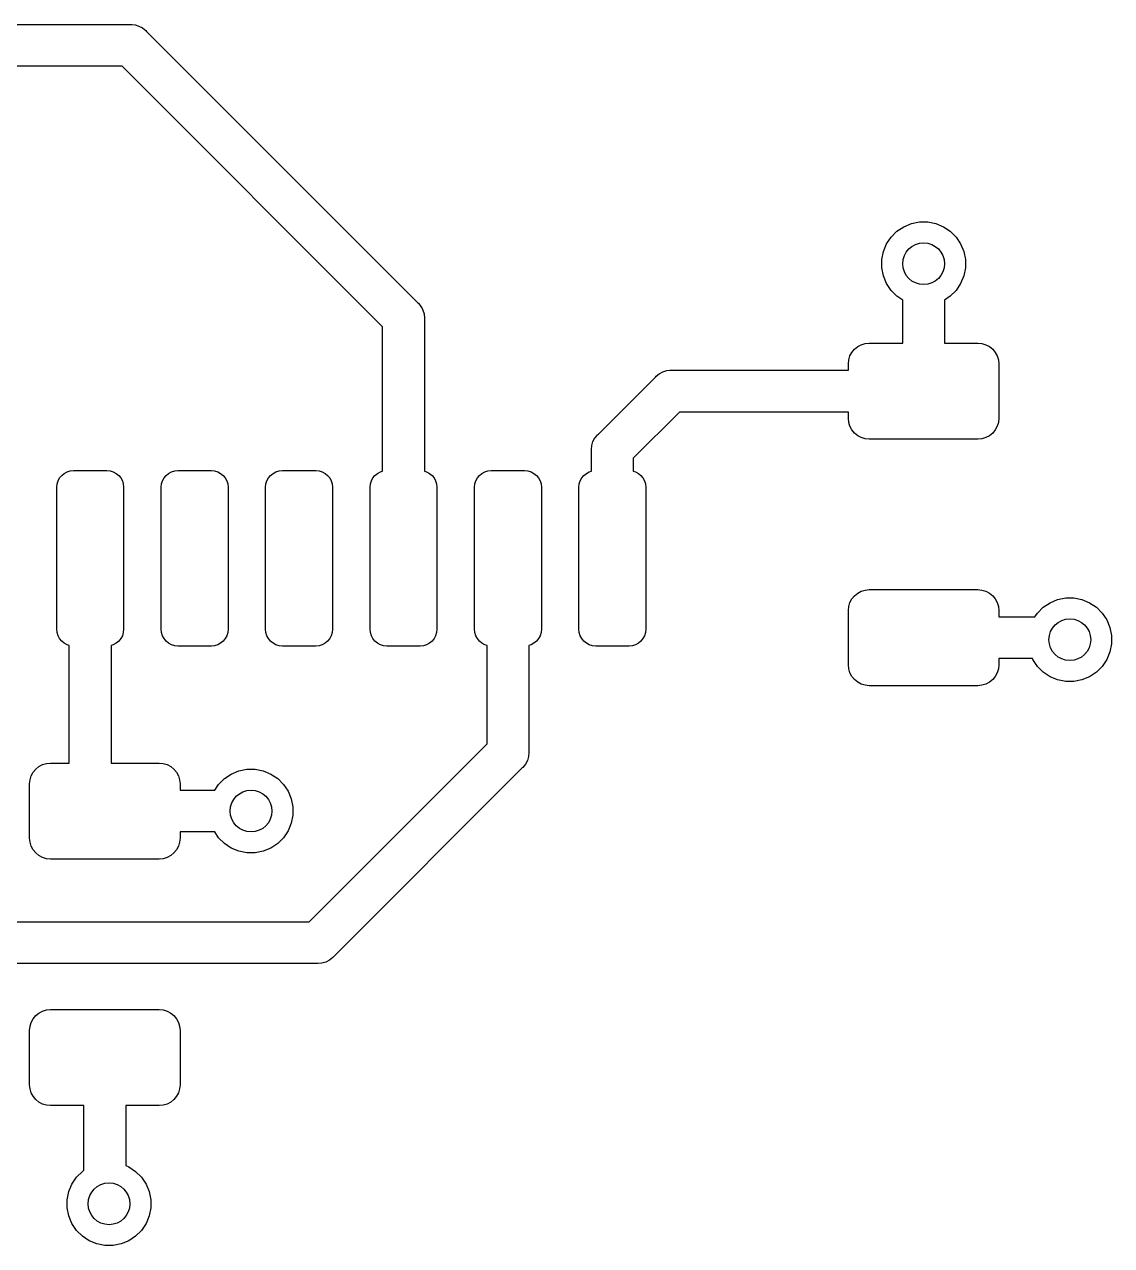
# Model space of a CAD drawing. Extents: x -3.6 to 94.4, y -84.3 to 13.7.
# Drawn here: x 81.36 to 94.38, y -81.75 to -67.14 of the extents above; entities that cross this region are included whole.
import ezdxf

# ---------------------------------------------------------------- set-up
doc = ezdxf.new("R2010")
doc.units = 0
doc.layers.add('BLACK', color=7, linetype='CONTINUOUS')

msp = doc.modelspace()

# ---------------------------------------------------------------- linework, layer by layer
at = {"layer": 'BLACK', "linetype": 'CONTINUOUS'}
for p, q in [((76.8, -67.1375), (82.6252, -67.1375)), ((82.6252, -67.1375), (82.6375, -67.1363)), ((82.6375, -67.1363), (82.6498, -67.1375)), ((82.6498, -67.1375), (82.6865, -67.1411)), ((82.6865, -67.1411), (82.7336, -67.1554)), ((82.7336, -67.1554), (82.7771, -67.1786)), ((82.7771, -67.1786), (82.8151, -67.2099)), ((82.8151, -67.2099), (82.823, -67.2194)), ((82.823, -67.2194), (86.0681, -70.4645)), ((82.5339, -67.6375), (76.8, -67.6375)), ((85.65, -70.7536), (82.5339, -67.6375)), ((91.8063, -69.6116), (91.8882, -69.5569)), ((91.8882, -69.5569), (91.9792, -69.5192)), ((91.9792, -69.5192), (92.0758, -69.5)), ((92.0758, -69.5), (92.1742, -69.5)), ((92.1742, -69.5), (92.2708, -69.5192)), ((92.2708, -69.5192), (92.3618, -69.5569)), ((92.3618, -69.5569), (92.4437, -69.6116)), ((91.6819, -69.7632), (91.7366, -69.6813)), ((91.7366, -69.6813), (91.8063, -69.6116)), ((92.4437, -69.6116), (92.5134, -69.6813)), ((92.5134, -69.6813), (92.5681, -69.7632)), ((91.6442, -69.8542), (91.6819, -69.7632)), ((92.5681, -69.7632), (92.6058, -69.8542)), ((91.625, -69.9508), (91.6442, -69.8542)), ((91.625, -70.0492), (91.625, -69.9508)), ((92.6058, -69.8542), (92.625, -69.9508)), ((92.625, -69.9508), (92.625, -70.0492)), ((91.6442, -70.1458), (91.625, -70.0492)), ((92.625, -70.0492), (92.6058, -70.1458)), ((91.6819, -70.2368), (91.6442, -70.1458)), ((91.7366, -70.3187), (91.6819, -70.2368)), ((92.5681, -70.2368), (92.5134, -70.3187)), ((92.6058, -70.1458), (92.5681, -70.2368)), ((91.8063, -70.3884), (91.7366, -70.3187)), ((91.875, -70.4343), (91.8063, -70.3884)), ((91.875, -70.95), (91.875, -70.4343)), ((92.4437, -70.3884), (92.375, -70.4343)), ((92.375, -70.4343), (92.375, -70.95)), ((92.5134, -70.3187), (92.4437, -70.3884)), ((86.0681, -70.4645), (86.0776, -70.4724)), ((86.0776, -70.4724), (86.1089, -70.5104)), ((86.1089, -70.5104), (86.1233, -70.5375)), ((86.1233, -70.5375), (86.1321, -70.5539)), ((86.1321, -70.5539), (86.1464, -70.601)), ((86.1464, -70.601), (86.1512, -70.65)), ((86.1512, -70.65), (86.15, -70.6623)), ((86.15, -70.6623), (86.15, -72.4822)), ((85.65, -72.4822), (85.65, -70.7536)), ((91.2982, -71.0232), (91.3361, -70.9921)), ((91.3361, -70.9921), (91.3793, -70.969)), ((91.3793, -70.969), (91.4262, -70.9548)), ((91.4262, -70.9548), (91.475, -70.95)), ((91.475, -70.95), (91.875, -70.95)), ((92.375, -70.95), (92.775, -70.95)), ((92.775, -70.95), (92.8238, -70.9548)), ((92.8238, -70.9548), (92.8707, -70.969)), ((92.8707, -70.969), (92.9139, -70.9921)), ((92.9139, -70.9921), (92.9518, -71.0232)), ((91.225, -71.2), (91.2298, -71.1512)), ((91.2298, -71.1512), (91.244, -71.1043)), ((91.244, -71.1043), (91.2671, -71.0611)), ((91.2671, -71.0611), (91.2982, -71.0232)), ((92.9518, -71.0232), (92.9829, -71.0611)), ((92.9829, -71.0611), (93.006, -71.1043)), ((93.006, -71.1043), (93.0202, -71.1512)), ((93.0202, -71.1512), (93.025, -71.2)), ((88.9604, -71.3161), (89.0039, -71.2929)), ((89.0039, -71.2929), (89.051, -71.2786)), ((89.051, -71.2786), (89.0877, -71.275)), ((89.0877, -71.275), (89.1, -71.2738)), ((89.0877, -71.275), (89.0877, -71.275)), ((89.1, -71.2738), (89.1123, -71.275)), ((89.1123, -71.275), (91.225, -71.275)), ((91.225, -71.275), (91.225, -71.2)), ((93.025, -71.2), (93.025, -71.85)), ((88.2319, -72.0395), (88.9145, -71.3569)), ((88.9145, -71.3569), (88.9224, -71.3474)), ((88.9224, -71.3474), (88.9604, -71.3161)), ((89.2036, -71.775), (88.65, -72.3286)), ((91.225, -71.775), (89.2036, -71.775)), ((91.225, -71.85), (91.225, -71.775)), ((91.2298, -71.8988), (91.225, -71.85)), ((91.244, -71.9457), (91.2298, -71.8988)), ((93.0202, -71.8988), (93.006, -71.9457)), ((93.025, -71.85), (93.0202, -71.8988)), ((88.2224, -72.0474), (88.2319, -72.0395)), ((91.2671, -71.9889), (91.244, -71.9457)), ((91.2982, -72.0268), (91.2671, -71.9889)), ((91.3361, -72.0579), (91.2982, -72.0268)), ((92.9518, -72.0268), (92.9139, -72.0579)), ((92.9829, -71.9889), (92.9518, -72.0268)), ((93.006, -71.9457), (92.9829, -71.9889)), ((88.1488, -72.225), (88.1536, -72.176)), ((88.1536, -72.176), (88.1679, -72.1289)), ((88.1679, -72.1289), (88.1911, -72.0854)), ((88.1911, -72.0854), (88.1961, -72.0793)), ((88.1961, -72.0793), (88.2224, -72.0474)), ((91.3793, -72.081), (91.3361, -72.0579)), ((91.4262, -72.0952), (91.3793, -72.081)), ((91.475, -72.1), (91.4262, -72.0952)), ((92.775, -72.1), (91.475, -72.1)), ((92.8238, -72.0952), (92.775, -72.1)), ((92.8707, -72.081), (92.8238, -72.0952)), ((92.9139, -72.0579), (92.8707, -72.081)), ((88.15, -72.2373), (88.1488, -72.225)), ((88.15, -72.4822), (88.15, -72.2373)), ((88.65, -72.3286), (88.65, -72.4822)), ((81.8735, -72.4902), (81.911, -72.4788)), ((81.911, -72.4788), (81.95, -72.475)), ((81.95, -72.475), (82.35, -72.475)), ((82.35, -72.475), (82.389, -72.4788)), ((82.389, -72.4788), (82.4265, -72.4902)), ((83.1235, -72.4902), (83.161, -72.4788)), ((83.161, -72.4788), (83.2, -72.475)), ((83.2, -72.475), (83.6, -72.475)), ((83.6, -72.475), (83.639, -72.4788)), ((83.639, -72.4788), (83.6765, -72.4902)), ((84.3735, -72.4902), (84.411, -72.4788)), ((84.411, -72.4788), (84.45, -72.475)), ((84.45, -72.475), (84.85, -72.475)), ((84.85, -72.475), (84.889, -72.4788)), ((84.889, -72.4788), (84.9265, -72.4902)), ((85.6235, -72.4902), (85.65, -72.4822)), ((86.15, -72.4822), (86.1765, -72.4902)), ((86.8735, -72.4902), (86.911, -72.4788)), ((86.911, -72.4788), (86.95, -72.475)), ((86.95, -72.475), (87.35, -72.475)), ((87.35, -72.475), (87.389, -72.4788)), ((87.389, -72.4788), (87.4265, -72.4902)), ((88.1235, -72.4902), (88.15, -72.4822)), ((88.65, -72.4822), (88.6765, -72.4902)), ((81.7538, -72.636), (81.7652, -72.5985)), ((81.7652, -72.5985), (81.7837, -72.5639)), ((81.7837, -72.5639), (81.8086, -72.5336)), ((81.8086, -72.5336), (81.8389, -72.5087)), ((81.8389, -72.5087), (81.8735, -72.4902)), ((82.4265, -72.4902), (82.4611, -72.5087)), ((82.4611, -72.5087), (82.4914, -72.5336)), ((82.4914, -72.5336), (82.5163, -72.5639)), ((82.5163, -72.5639), (82.5348, -72.5985)), ((82.5348, -72.5985), (82.5462, -72.636)), ((83.0038, -72.636), (83.0152, -72.5985)), ((83.0152, -72.5985), (83.0337, -72.5639)), ((83.0337, -72.5639), (83.0586, -72.5336)), ((83.0586, -72.5336), (83.0889, -72.5087)), ((83.0889, -72.5087), (83.1235, -72.4902)), ((83.6765, -72.4902), (83.7111, -72.5087)), ((83.7111, -72.5087), (83.7414, -72.5336)), ((83.7414, -72.5336), (83.7663, -72.5639)), ((83.7663, -72.5639), (83.7848, -72.5985)), ((83.7848, -72.5985), (83.7962, -72.636)), ((84.2538, -72.636), (84.2652, -72.5985)), ((84.2652, -72.5985), (84.2837, -72.5639)), ((84.2837, -72.5639), (84.3086, -72.5336)), ((84.3086, -72.5336), (84.3389, -72.5087)), ((84.3389, -72.5087), (84.3735, -72.4902)), ((84.9265, -72.4902), (84.9611, -72.5087)), ((84.9611, -72.5087), (84.9914, -72.5336)), ((84.9914, -72.5336), (85.0163, -72.5639)), ((85.0163, -72.5639), (85.0348, -72.5985)), ((85.0348, -72.5985), (85.0462, -72.636)), ((85.5038, -72.636), (85.5152, -72.5985)), ((85.5152, -72.5985), (85.5337, -72.5639)), ((85.5337, -72.5639), (85.5586, -72.5336)), ((85.5586, -72.5336), (85.5889, -72.5087)), ((85.5889, -72.5087), (85.6235, -72.4902)), ((86.1765, -72.4902), (86.2111, -72.5087)), ((86.2111, -72.5087), (86.2414, -72.5336)), ((86.2414, -72.5336), (86.2663, -72.5639)), ((86.2663, -72.5639), (86.2848, -72.5985)), ((86.2848, -72.5985), (86.2962, -72.636)), ((86.7538, -72.636), (86.7652, -72.5985)), ((86.7652, -72.5985), (86.7837, -72.5639)), ((86.7837, -72.5639), (86.8086, -72.5336)), ((86.8086, -72.5336), (86.8389, -72.5087)), ((86.8389, -72.5087), (86.8735, -72.4902)), ((87.4265, -72.4902), (87.4611, -72.5087)), ((87.4611, -72.5087), (87.4914, -72.5336)), ((87.4914, -72.5336), (87.5163, -72.5639)), ((87.5163, -72.5639), (87.5348, -72.5985)), ((87.5348, -72.5985), (87.5462, -72.636)), ((88.0038, -72.636), (88.0152, -72.5985)), ((88.0152, -72.5985), (88.0337, -72.5639)), ((88.0337, -72.5639), (88.0586, -72.5336)), ((88.0586, -72.5336), (88.0889, -72.5087)), ((88.0889, -72.5087), (88.1235, -72.4902)), ((88.6765, -72.4902), (88.7111, -72.5087)), ((88.7111, -72.5087), (88.7414, -72.5336)), ((88.7414, -72.5336), (88.7663, -72.5639)), ((88.7663, -72.5639), (88.7848, -72.5985)), ((88.7848, -72.5985), (88.7962, -72.636)), ((81.75, -72.675), (81.7538, -72.636)), ((81.75, -74.375), (81.75, -72.675)), ((82.5462, -72.636), (82.55, -72.675)), ((82.55, -72.675), (82.55, -74.375)), ((83, -72.675), (83.0038, -72.636)), ((83, -74.375), (83, -72.675)), ((83.7962, -72.636), (83.8, -72.675)), ((83.8, -72.675), (83.8, -74.375)), ((84.25, -72.675), (84.2538, -72.636)), ((84.25, -74.375), (84.25, -72.675)), ((85.0462, -72.636), (85.05, -72.675)), ((85.05, -72.675), (85.05, -74.375)), ((85.5, -72.675), (85.5038, -72.636)), ((85.5, -74.375), (85.5, -72.675)), ((86.2962, -72.636), (86.3, -72.675)), ((86.3, -72.675), (86.3, -74.375)), ((86.75, -72.675), (86.7538, -72.636)), ((86.75, -74.375), (86.75, -72.675)), ((87.5462, -72.636), (87.55, -72.675)), ((87.55, -72.675), (87.55, -74.375)), ((88, -72.675), (88.0038, -72.636)), ((88, -74.375), (88, -72.675)), ((88.7962, -72.636), (88.8, -72.675)), ((88.8, -72.675), (88.8, -74.375)), ((91.2982, -73.9732), (91.3361, -73.9421)), ((91.3361, -73.9421), (91.3793, -73.919)), ((91.3793, -73.919), (91.4262, -73.9048)), ((91.4262, -73.9048), (91.475, -73.9)), ((91.475, -73.9), (92.775, -73.9)), ((92.775, -73.9), (92.8238, -73.9048)), ((92.8238, -73.9048), (92.8707, -73.919)), ((92.8707, -73.919), (92.9139, -73.9421)), ((92.9139, -73.9421), (92.9518, -73.9732)), ((91.2298, -74.1012), (91.244, -74.0543)), ((91.244, -74.0543), (91.2671, -74.0111)), ((91.2671, -74.0111), (91.2982, -73.9732)), ((92.9518, -73.9732), (92.9829, -74.0111)), ((92.9829, -74.0111), (93.006, -74.0543)), ((93.006, -74.0543), (93.0202, -74.1012)), ((93.5563, -74.1116), (93.6382, -74.0569)), ((93.6382, -74.0569), (93.7292, -74.0192)), ((93.7292, -74.0192), (93.8258, -74)), ((93.8258, -74), (93.9242, -74)), ((93.9242, -74), (94.0208, -74.0192)), ((94.0208, -74.0192), (94.1118, -74.0569)), ((94.1118, -74.0569), (94.1937, -74.1116)), ((91.225, -74.15), (91.2298, -74.1012)), ((91.225, -74.8), (91.225, -74.15)), ((93.0202, -74.1012), (93.025, -74.15)), ((93.025, -74.15), (93.025, -74.225)), ((93.025, -74.225), (93.4574, -74.225)), ((93.4574, -74.225), (93.4866, -74.1813)), ((93.4866, -74.1813), (93.5563, -74.1116)), ((94.1937, -74.1116), (94.2634, -74.1813)), ((94.2634, -74.1813), (94.3181, -74.2632)), ((81.7538, -74.414), (81.75, -74.375)), ((82.55, -74.375), (82.5462, -74.414)), ((83.0038, -74.414), (83, -74.375)), ((83.8, -74.375), (83.7962, -74.414)), ((84.2538, -74.414), (84.25, -74.375)), ((85.05, -74.375), (85.0462, -74.414)), ((85.5038, -74.414), (85.5, -74.375)), ((86.3, -74.375), (86.2962, -74.414)), ((86.7538, -74.414), (86.75, -74.375)), ((87.55, -74.375), (87.5462, -74.414)), ((88.0038, -74.414), (88, -74.375)), ((88.8, -74.375), (88.7962, -74.414)), ((94.3181, -74.2632), (94.3558, -74.3542)), ((94.3558, -74.3542), (94.375, -74.4508)), ((81.7652, -74.4515), (81.7538, -74.414)), ((81.7837, -74.4861), (81.7652, -74.4515)), ((81.8086, -74.5164), (81.7837, -74.4861)), ((81.8389, -74.5413), (81.8086, -74.5164)), ((82.4914, -74.5164), (82.4611, -74.5413)), ((82.5163, -74.4861), (82.4914, -74.5164)), ((82.5348, -74.4515), (82.5163, -74.4861)), ((82.5462, -74.414), (82.5348, -74.4515)), ((83.0152, -74.4515), (83.0038, -74.414)), ((83.0337, -74.4861), (83.0152, -74.4515)), ((83.0586, -74.5164), (83.0337, -74.4861)), ((83.0889, -74.5413), (83.0586, -74.5164)), ((83.7414, -74.5164), (83.7111, -74.5413)), ((83.7663, -74.4861), (83.7414, -74.5164)), ((83.7848, -74.4515), (83.7663, -74.4861)), ((83.7962, -74.414), (83.7848, -74.4515)), ((84.2652, -74.4515), (84.2538, -74.414)), ((84.2837, -74.4861), (84.2652, -74.4515)), ((84.3086, -74.5164), (84.2837, -74.4861)), ((84.3389, -74.5413), (84.3086, -74.5164)), ((84.9914, -74.5164), (84.9611, -74.5413)), ((85.0163, -74.4861), (84.9914, -74.5164)), ((85.0348, -74.4515), (85.0163, -74.4861)), ((85.0462, -74.414), (85.0348, -74.4515)), ((85.5152, -74.4515), (85.5038, -74.414)), ((85.5337, -74.4861), (85.5152, -74.4515)), ((85.5586, -74.5164), (85.5337, -74.4861)), ((85.5889, -74.5413), (85.5586, -74.5164)), ((86.2414, -74.5164), (86.2111, -74.5413)), ((86.2663, -74.4861), (86.2414, -74.5164)), ((86.2848, -74.4515), (86.2663, -74.4861)), ((86.2962, -74.414), (86.2848, -74.4515)), ((86.7652, -74.4515), (86.7538, -74.414)), ((86.7837, -74.4861), (86.7652, -74.4515)), ((86.8086, -74.5164), (86.7837, -74.4861)), ((86.8389, -74.5413), (86.8086, -74.5164)), ((87.4914, -74.5164), (87.4611, -74.5413)), ((87.5163, -74.4861), (87.4914, -74.5164)), ((87.5348, -74.4515), (87.5163, -74.4861)), ((87.5462, -74.414), (87.5348, -74.4515)), ((88.0152, -74.4515), (88.0038, -74.414)), ((88.0337, -74.4861), (88.0152, -74.4515)), ((88.0586, -74.5164), (88.0337, -74.4861)), ((88.0889, -74.5413), (88.0586, -74.5164)), ((88.7414, -74.5164), (88.7111, -74.5413)), ((88.7663, -74.4861), (88.7414, -74.5164)), ((88.7848, -74.4515), (88.7663, -74.4861)), ((88.7962, -74.414), (88.7848, -74.4515)), ((94.375, -74.4508), (94.375, -74.5492)), ((81.8735, -74.5598), (81.8389, -74.5413)), ((81.9, -74.5678), (81.8735, -74.5598)), ((81.9, -75.975), (81.9, -74.5678)), ((82.4265, -74.5598), (82.4, -74.5678)), ((82.4, -74.5678), (82.4, -75.975)), ((82.4611, -74.5413), (82.4265, -74.5598)), ((83.1235, -74.5598), (83.0889, -74.5413)), ((83.161, -74.5712), (83.1235, -74.5598)), ((83.2, -74.575), (83.161, -74.5712)), ((83.6, -74.575), (83.2, -74.575)), ((83.639, -74.5712), (83.6, -74.575)), ((83.6765, -74.5598), (83.639, -74.5712)), ((83.7111, -74.5413), (83.6765, -74.5598)), ((84.3735, -74.5598), (84.3389, -74.5413)), ((84.411, -74.5712), (84.3735, -74.5598)), ((84.45, -74.575), (84.411, -74.5712)), ((84.85, -74.575), (84.45, -74.575)), ((84.889, -74.5712), (84.85, -74.575)), ((84.9265, -74.5598), (84.889, -74.5712)), ((84.9611, -74.5413), (84.9265, -74.5598)), ((85.6235, -74.5598), (85.5889, -74.5413)), ((85.661, -74.5712), (85.6235, -74.5598)), ((85.7, -74.575), (85.661, -74.5712)), ((86.1, -74.575), (85.7, -74.575)), ((86.139, -74.5712), (86.1, -74.575)), ((86.1765, -74.5598), (86.139, -74.5712)), ((86.2111, -74.5413), (86.1765, -74.5598)), ((86.8735, -74.5598), (86.8389, -74.5413)), ((86.9, -74.5678), (86.8735, -74.5598)), ((86.9, -75.7464), (86.9, -74.5678)), ((87.4265, -74.5598), (87.4, -74.5678)), ((87.4, -74.5678), (87.4, -75.8377)), ((87.4611, -74.5413), (87.4265, -74.5598)), ((88.1235, -74.5598), (88.0889, -74.5413)), ((88.161, -74.5712), (88.1235, -74.5598)), ((88.2, -74.575), (88.161, -74.5712)), ((88.6, -74.575), (88.2, -74.575)), ((88.639, -74.5712), (88.6, -74.575)), ((88.6765, -74.5598), (88.639, -74.5712)), ((88.7111, -74.5413), (88.6765, -74.5598)), ((94.3558, -74.6458), (94.3181, -74.7368)), ((94.375, -74.5492), (94.3558, -74.6458)), ((91.2298, -74.8488), (91.225, -74.8)), ((93.025, -74.8), (93.0202, -74.8488)), ((93.427, -74.725), (93.025, -74.725)), ((93.025, -74.725), (93.025, -74.8)), ((93.4319, -74.7368), (93.427, -74.725)), ((93.4866, -74.8187), (93.4319, -74.7368)), ((93.5563, -74.8884), (93.4866, -74.8187)), ((94.2634, -74.8187), (94.1937, -74.8884)), ((94.3181, -74.7368), (94.2634, -74.8187)), ((91.244, -74.8957), (91.2298, -74.8488)), ((91.2671, -74.9389), (91.244, -74.8957)), ((91.2982, -74.9768), (91.2671, -74.9389)), ((92.9829, -74.9389), (92.9518, -74.9768)), ((93.006, -74.8957), (92.9829, -74.9389)), ((93.0202, -74.8488), (93.006, -74.8957)), ((93.6382, -74.9431), (93.5563, -74.8884)), ((93.7292, -74.9808), (93.6382, -74.9431)), ((94.1118, -74.9431), (94.0208, -74.9808)), ((94.1937, -74.8884), (94.1118, -74.9431)), ((91.3361, -75.0079), (91.2982, -74.9768)), ((91.3793, -75.031), (91.3361, -75.0079)), ((91.4262, -75.0452), (91.3793, -75.031)), ((91.475, -75.05), (91.4262, -75.0452)), ((92.775, -75.05), (91.475, -75.05)), ((92.8238, -75.0452), (92.775, -75.05)), ((92.8707, -75.031), (92.8238, -75.0452)), ((92.9139, -75.0079), (92.8707, -75.031)), ((92.9518, -74.9768), (92.9139, -75.0079)), ((93.8258, -75), (93.7292, -74.9808)), ((93.9242, -75), (93.8258, -75)), ((94.0208, -74.9808), (93.9242, -75)), ((84.7714, -77.875), (86.9, -75.7464)), ((87.4, -75.8377), (87.4012, -75.85)), ((81.5793, -75.994), (81.6262, -75.9798)), ((81.6262, -75.9798), (81.675, -75.975)), ((81.675, -75.975), (81.9, -75.975)), ((82.4, -75.975), (82.975, -75.975)), ((82.975, -75.975), (83.0238, -75.9798)), ((83.0238, -75.9798), (83.0707, -75.994)), ((87.3589, -75.9896), (87.3276, -76.0276)), ((87.3821, -75.9461), (87.3589, -75.9896)), ((87.3875, -75.9284), (87.3821, -75.9461)), ((87.3964, -75.899), (87.3875, -75.9284)), ((87.4012, -75.85), (87.3964, -75.899)), ((81.4298, -76.1762), (81.444, -76.1293)), ((81.444, -76.1293), (81.4671, -76.0861)), ((81.4671, -76.0861), (81.4982, -76.0482)), ((81.4982, -76.0482), (81.5361, -76.0171)), ((81.5361, -76.0171), (81.5793, -75.994)), ((83.0707, -75.994), (83.1139, -76.0171)), ((83.1139, -76.0171), (83.1518, -76.0482)), ((83.1518, -76.0482), (83.1829, -76.0861)), ((83.1829, -76.0861), (83.206, -76.1293)), ((83.206, -76.1293), (83.2202, -76.1762)), ((83.7563, -76.1616), (83.8382, -76.1069)), ((83.8382, -76.1069), (83.9292, -76.0692)), ((83.9292, -76.0692), (84.0258, -76.05)), ((84.0258, -76.05), (84.1242, -76.05)), ((84.1242, -76.05), (84.2208, -76.0692)), ((84.2208, -76.0692), (84.3118, -76.1069)), ((84.3118, -76.1069), (84.3937, -76.1616)), ((87.3181, -76.0355), (85.0605, -78.2931)), ((87.3276, -76.0276), (87.3181, -76.0355)), ((81.425, -76.225), (81.4298, -76.1762)), ((81.425, -76.875), (81.425, -76.225)), ((83.2202, -76.1762), (83.225, -76.225)), ((83.225, -76.225), (83.225, -76.3)), ((83.6407, -76.3), (83.6866, -76.2313)), ((83.6866, -76.2313), (83.7563, -76.1616)), ((84.3937, -76.1616), (84.4634, -76.2313)), ((84.4634, -76.2313), (84.5181, -76.3132)), ((83.225, -76.3), (83.6407, -76.3)), ((84.5181, -76.3132), (84.5558, -76.4042)), ((84.5558, -76.4042), (84.575, -76.5008)), ((84.575, -76.5008), (84.575, -76.5992)), ((84.5558, -76.6958), (84.5181, -76.7868)), ((84.575, -76.5992), (84.5558, -76.6958)), ((83.6407, -76.8), (83.225, -76.8)), ((83.225, -76.8), (83.225, -76.875)), ((83.6866, -76.8687), (83.6407, -76.8)), ((84.5181, -76.7868), (84.4634, -76.8687)), ((81.4298, -76.9238), (81.425, -76.875)), ((81.444, -76.9707), (81.4298, -76.9238)), ((81.4671, -77.0139), (81.444, -76.9707)), ((81.4982, -77.0518), (81.4671, -77.0139)), ((83.1829, -77.0139), (83.1518, -77.0518)), ((83.206, -76.9707), (83.1829, -77.0139)), ((83.2202, -76.9238), (83.206, -76.9707)), ((83.225, -76.875), (83.2202, -76.9238)), ((83.7563, -76.9384), (83.6866, -76.8687)), ((83.8382, -76.9931), (83.7563, -76.9384)), ((83.9292, -77.0308), (83.8382, -76.9931)), ((84.3118, -76.9931), (84.2208, -77.0308)), ((84.3937, -76.9384), (84.3118, -76.9931)), ((84.4634, -76.8687), (84.3937, -76.9384)), ((81.5361, -77.0829), (81.4982, -77.0518)), ((81.5793, -77.106), (81.5361, -77.0829)), ((81.6262, -77.1202), (81.5793, -77.106)), ((81.675, -77.125), (81.6262, -77.1202)), ((82.975, -77.125), (81.675, -77.125)), ((83.0238, -77.1202), (82.975, -77.125)), ((83.0707, -77.106), (83.0238, -77.1202)), ((83.1139, -77.0829), (83.0707, -77.106)), ((83.1518, -77.0518), (83.1139, -77.0829)), ((84.0258, -77.05), (83.9292, -77.0308)), ((84.1242, -77.05), (84.0258, -77.05)), ((84.2208, -77.0308), (84.1242, -77.05)), ((76.8873, -77.875), (84.7714, -77.875)), ((85.0526, -78.3026), (85.0146, -78.3339)), ((85.0605, -78.2931), (85.0526, -78.3026)), ((84.8627, -78.375), (76.9786, -78.375)), ((84.875, -78.3762), (84.8627, -78.375)), ((84.924, -78.3714), (84.875, -78.3762)), ((84.9711, -78.3571), (84.924, -78.3714)), ((85.0146, -78.3339), (84.9711, -78.3571)), ((81.444, -79.0793), (81.4671, -79.0361)), ((81.4671, -79.0361), (81.4982, -78.9982)), ((81.4982, -78.9982), (81.5361, -78.9671)), ((81.5361, -78.9671), (81.5793, -78.944)), ((81.5793, -78.944), (81.6262, -78.9298)), ((81.6262, -78.9298), (81.675, -78.925)), ((81.675, -78.925), (82.975, -78.925)), ((82.975, -78.925), (83.0238, -78.9298)), ((83.0238, -78.9298), (83.0707, -78.944)), ((83.0707, -78.944), (83.1139, -78.9671)), ((83.1139, -78.9671), (83.1518, -78.9982)), ((83.1518, -78.9982), (83.1829, -79.0361)), ((83.1829, -79.0361), (83.206, -79.0793)), ((81.425, -79.175), (81.4298, -79.1262)), ((81.425, -79.825), (81.425, -79.175)), ((81.4298, -79.1262), (81.444, -79.0793)), ((83.206, -79.0793), (83.2202, -79.1262)), ((83.2202, -79.1262), (83.225, -79.175)), ((83.225, -79.175), (83.225, -79.825)), ((81.4298, -79.8738), (81.425, -79.825)), ((81.444, -79.9207), (81.4298, -79.8738)), ((81.4671, -79.9639), (81.444, -79.9207)), ((83.206, -79.9207), (83.1829, -79.9639)), ((83.2202, -79.8738), (83.206, -79.9207)), ((83.225, -79.825), (83.2202, -79.8738)), ((81.4982, -80.0018), (81.4671, -79.9639)), ((81.5361, -80.0329), (81.4982, -80.0018)), ((81.5793, -80.056), (81.5361, -80.0329)), ((81.6262, -80.0702), (81.5793, -80.056)), ((81.675, -80.075), (81.6262, -80.0702)), ((82.075, -80.075), (81.675, -80.075)), ((82.075, -80.8491), (82.075, -80.075)), ((82.975, -80.075), (82.575, -80.075)), ((82.575, -80.075), (82.575, -80.7916)), ((83.0238, -80.0702), (82.975, -80.075)), ((83.0707, -80.056), (83.0238, -80.0702)), ((83.1139, -80.0329), (83.0707, -80.056)), ((83.1518, -80.0018), (83.1139, -80.0329)), ((83.1829, -79.9639), (83.1518, -80.0018)), ((82.575, -80.7916), (82.6118, -80.8069)), ((82.6118, -80.8069), (82.6937, -80.8616)), ((81.9319, -81.0132), (81.9866, -80.9313)), ((81.9866, -80.9313), (82.0563, -80.8616)), ((82.0563, -80.8616), (82.075, -80.8491)), ((82.6937, -80.8616), (82.7634, -80.9313)), ((82.7634, -80.9313), (82.8181, -81.0132)), ((81.875, -81.2008), (81.8942, -81.1042)), ((81.8942, -81.1042), (81.9319, -81.0132)), ((82.8181, -81.0132), (82.8558, -81.1042)), ((82.8558, -81.1042), (82.875, -81.2008)), ((81.875, -81.2992), (81.875, -81.2008)), ((82.875, -81.2008), (82.875, -81.2992)), ((81.8942, -81.3958), (81.875, -81.2992)), ((81.9319, -81.4868), (81.8942, -81.3958)), ((82.8558, -81.3958), (82.8181, -81.4868)), ((82.875, -81.2992), (82.8558, -81.3958)), ((81.9866, -81.5687), (81.9319, -81.4868)), ((82.8181, -81.4868), (82.7634, -81.5687)), ((82.0563, -81.6384), (81.9866, -81.5687)), ((82.1382, -81.6931), (82.0563, -81.6384)), ((82.6937, -81.6384), (82.6118, -81.6931)), ((82.7634, -81.5687), (82.6937, -81.6384)), ((82.2292, -81.7308), (82.1382, -81.6931)), ((82.3258, -81.75), (82.2292, -81.7308)), ((82.4242, -81.75), (82.3258, -81.75)), ((82.5208, -81.7308), (82.4242, -81.75)), ((82.6118, -81.6931), (82.5208, -81.7308))]:
    msp.add_line(p, q, dxfattribs=at)
at = {"layer": 'BLACK'}
for centre in [(92.125, -70), (93.875, -74.5), (84.075, -76.55), (82.375, -81.25)]:
    msp.add_circle(centre, 0.25, dxfattribs=at)

doc.saveas('drawing.dxf')
